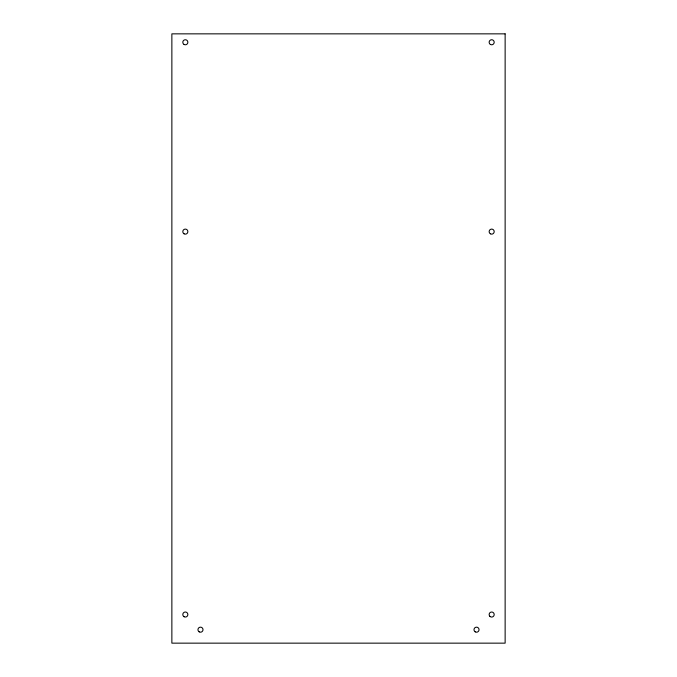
<?xml version="1.0" encoding="UTF-8"?>
<svg xmlns="http://www.w3.org/2000/svg" width="677" height="677" viewBox="0 0 677 677"><rect width="100%" height="100%" fill="white"/><g stroke="black" fill="none" stroke-linecap="round" stroke-linejoin="round"><path stroke-width="1.02" d="M505.135 33.85L171.865 33.85L171.865 643.15L505.135 643.15L505.135 33.85M490.402 44.454A2.522 2.522 0 0 0 494.193 42.262A2.522 2.522 0 0 0 490.402 40.078A2.522 2.522 0 0 0 490.402 44.454M489.877 616.324A2.522 2.522 0 0 0 494.108 615.19A2.522 2.522 0 0 0 491.011 612.101A2.522 2.522 0 0 0 489.877 616.324M475.254 631.869A2.522 2.522 0 0 0 479.045 629.686A2.522 2.522 0 0 0 475.254 627.494A2.522 2.522 0 0 0 475.254 631.869M184.068 616.722A2.522 2.522 0 0 0 187.859 614.538A2.522 2.522 0 0 0 184.068 612.346A2.522 2.522 0 0 0 184.068 616.722M490.402 233.81A2.522 2.522 0 0 0 494.193 231.619A2.522 2.522 0 0 0 490.402 229.435A2.522 2.522 0 0 0 490.402 233.81M199.216 631.869A2.522 2.522 0 0 0 203.007 629.686A2.522 2.522 0 0 0 199.216 627.494A2.522 2.522 0 0 0 199.216 631.869M184.068 233.81A2.522 2.522 0 0 0 187.859 231.619A2.522 2.522 0 0 0 184.068 229.435A2.522 2.522 0 0 0 184.068 233.81M184.068 44.454A2.522 2.522 0 0 0 187.859 42.262A2.522 2.522 0 0 0 184.068 40.078A2.522 2.522 0 0 0 184.068 44.454"/></g></svg>
